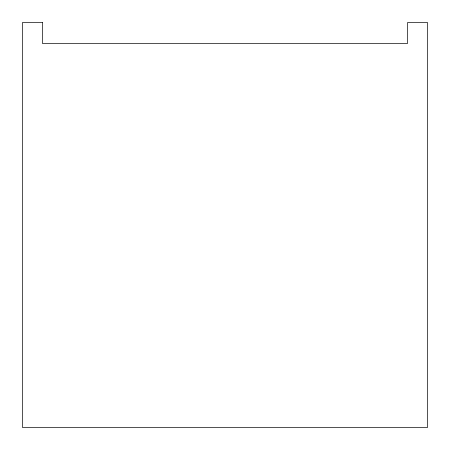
<?xml version="1.0" encoding="UTF-8"?>
<svg xmlns="http://www.w3.org/2000/svg" width="450" height="450" viewBox="0 0 450 450"><rect width="100%" height="100%" fill="white"/><g stroke="black" fill="none" stroke-linecap="round" stroke-linejoin="round"><path stroke-width="0.67" d="M42.413 22.5L22.5 22.5L22.5 427.5L427.5 427.5L427.5 22.5L407.588 22.5L407.588 43.425L42.413 43.425L42.413 22.5"/></g></svg>
